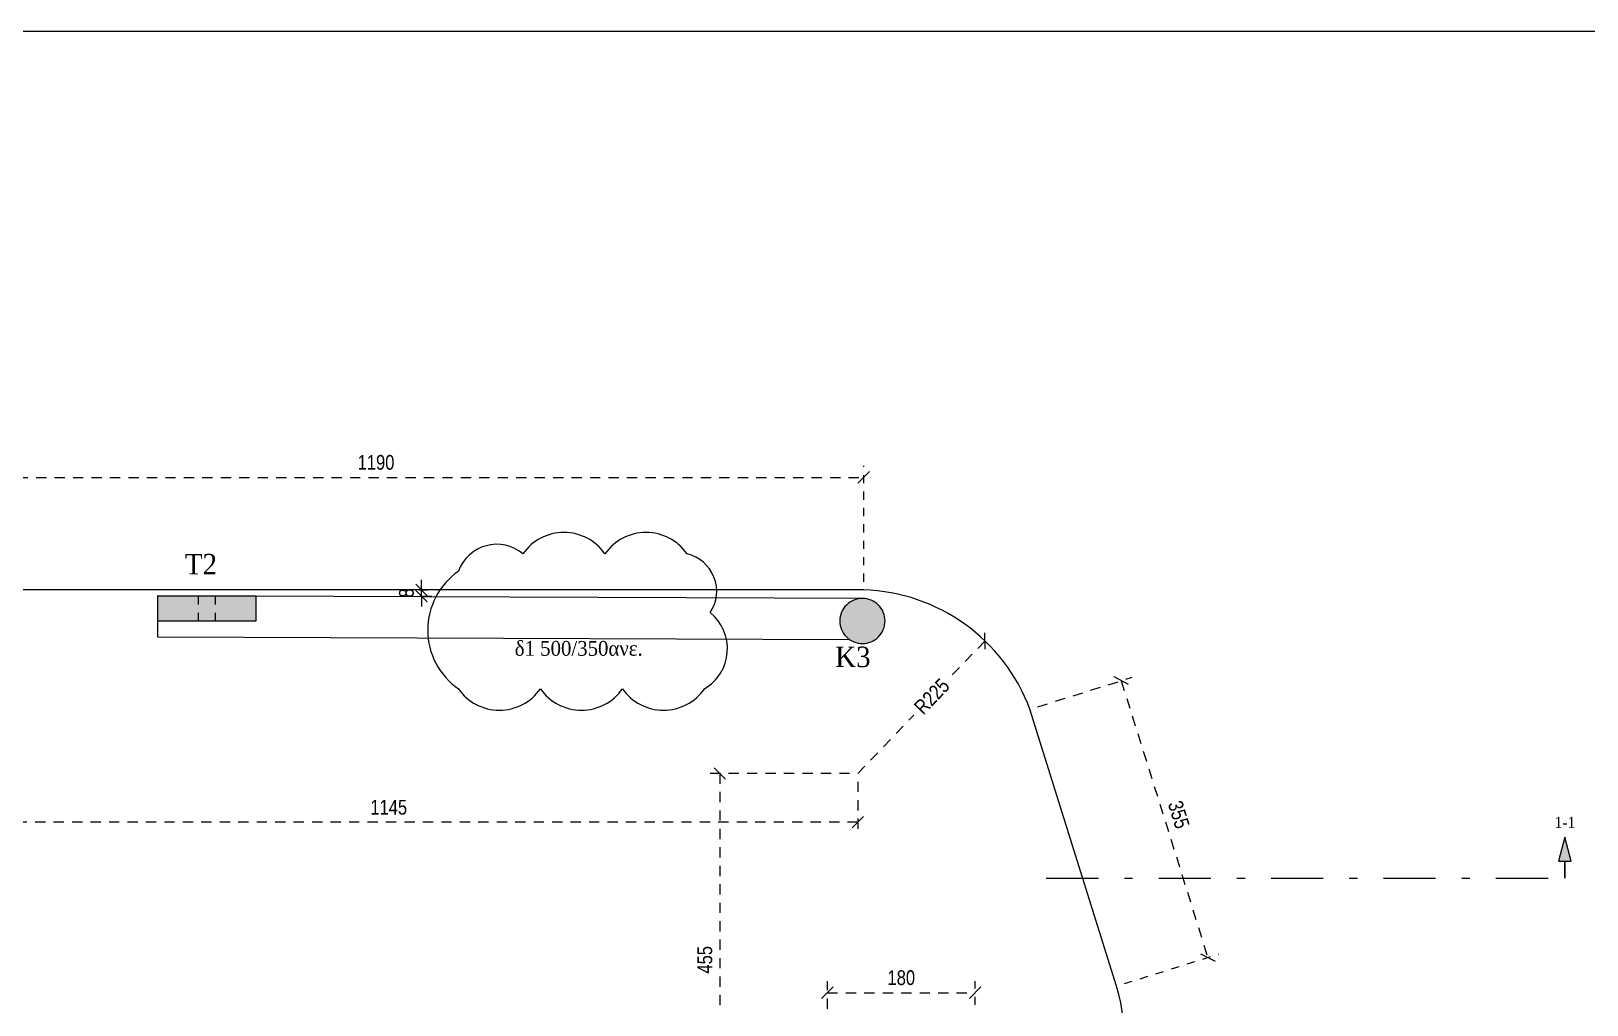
# Model space of a CAD drawing. Header units: millimetres. Extents: x -2171 to 1563, y -1758 to -1505.
# Drawn here: x -492.24 to -473.28, y -1602.12 to -1590.25 of the extents above; entities that cross this region are included whole.
import ezdxf
from ezdxf.enums import TextEntityAlignment as Align

# ---------------------------------------------------------------- set-up
doc = ezdxf.new("R2010")
doc.units = ezdxf.units.MM
doc.header["$PDMODE"] = 32
for name, pattern in [('DASHDOT', [25.4, 12.7, -6.35, 0, -6.35]), ('DASHED2', [0.375, 0.25, -0.125]), ('DOT', [0.025, 0, -0.025]), ('HIDDEN', [0.375, 0.25, -0.125]), ('HIDDEN2', [0.1875, 0.125, -0.0625])]:
    doc.linetypes.add(name, pattern=pattern)
doc.layers.get('Defpoints').update_dxf_attribs({"color": 6})
for name, color, linetype in [('-S_TEXT', 3, 'Continuous'), ('athinas comments', 10, 'Continuous'), ('DIASTASEIS', 7, 'Continuous'), ('Fill_Col', 7, 'Continuous'), ('Geo_Beam', 7, 'Continuous'), ('Geo_Col', 7, 'Continuous'), ('Geo_Lines', 7, 'Continuous'), ('Sect_Line_Symbol', 7, 'Continuous'), ('Text_Beam', 7, 'Continuous'), ('Text_Col_-1', 7, 'Continuous')]:
    doc.layers.add(name, color=color, linetype=linetype)
doc.styles.add('1-100', font='arial.ttf', dxfattribs={"width": 0.8})
doc.styles.add('S1TmsNwRmn1088_b_934_161', font='times.ttf', dxfattribs={"width": 0.933629, "height": 0.10875})
doc.styles.add('S1TmsNwRmn11_b_934_161', font='times.ttf', dxfattribs={"width": 0.933629, "height": 0.001087})
doc.styles.add('S1TmsNwRmn1359_b_934_161', font='times.ttf', dxfattribs={"width": 0.933629, "height": 0.135937})
doc.dimstyles.new('Copy of 1-100', dxfattribs={"dimtxt": 0.18, "dimasz": 0.14, "dimexe": 0.14, "dimexo": 0.1, "dimgap": 0.09, "dimtad": 1, "dimdec": 0, "dimlfac": 100, "dimrnd": 5, "dimzin": 5, "dimdsep": 46, "dimtxsty": '1-100', "dimblk": 'OBLIQUE', "dimcen": 0.09, "dimclrd": 1, "dimclre": 1, "dimclrt": 2, "dimadec": 0, "dimazin": 0, "dimtfac": 1, "dimtdec": 0, "dimtix": 1, "dimtmove": 2, "dimatfit": 3, "dimfxl": 5, "dimfxlon": 1, "dimtolj": 1, "dimtzin": 5, "dimarcsym": 0})

# ---------------------------------------------------------------- blocks, each defined once
blk = doc.blocks.new('_Oblique')
at = {"color": 0, "linetype": 'ByBlock', "lineweight": -2}
blk.add_line((-0.5, -0.5), (0.5, 0.5), dxfattribs=at)
blk = doc.blocks.new('*D249')
at = {"layer": 'Defpoints', "color": 0, "ltscale": 0.5, "transparency": 16777216}
for p in [(-487.81, -1597.061), (-487.485, -1597.061), (-487.81, -1597.138)]:
    blk.add_point(p, dxfattribs=at)
at = {"layer": 'DIASTASEIS', "color": 1, "linetype": 'HIDDEN2', "lineweight": -2, "ltscale": 0.5, "transparency": 16777216}
blk.add_line((-487.71, -1597.061), (-487.345, -1597.061), dxfattribs=at)
at = {"layer": 'DIASTASEIS', "color": 1, "linetype": 'DASHED2', "lineweight": -2, "ltscale": 0.5, "transparency": 16777216}
for p, q in [((-487.485, -1597.061), (-487.485, -1596.921)), ((-487.485, -1597.138), (-487.485, -1597.061)), ((-487.485, -1597.138), (-487.485, -1597.278))]:
    blk.add_line(p, q, dxfattribs=at)
at = {"layer": 'DIASTASEIS', "color": 1, "linetype": 'HIDDEN', "lineweight": -2, "ltscale": 0.5, "transparency": 16777216}
blk.add_line((-487.71, -1597.138), (-487.345, -1597.138), dxfattribs=at)
at = {"layer": 'DIASTASEIS', "color": 1, "lineweight": -2, "ltscale": 0.5, "transparency": 16777216, "xscale": 0.14, "yscale": 0.14, "zscale": 0.14}
for p, rotation in [((-487.485, -1597.061), 270), ((-487.485, -1597.138), 90)]:
    blk.add_blockref('_Oblique', p, dxfattribs=dict(at, rotation=rotation))
at = {"layer": 'DIASTASEIS', "color": 2, "ltscale": 0.5, "transparency": 16777216, "insert": (-487.667, -1597.099), "char_height": 0.18, "attachment_point": 5, "rotation": 90, "style": '1-100'}
blk.add_mtext('\\A1;8', dxfattribs=at)
blk = doc.blocks.new('*D510')
at = {"layer": 'Defpoints', "color": 0, "ltscale": 0.5, "transparency": 16777216}
for p in [(-482.095, -1595.689), (-493.98, -1597.061), (-482.095, -1597.061)]:
    blk.add_point(p, dxfattribs=at)
at = {"layer": 'DIASTASEIS', "color": 1, "linetype": 'HIDDEN', "lineweight": -2, "ltscale": 0.5, "transparency": 16777216}
blk.add_line((-493.98, -1596.961), (-493.98, -1595.549), dxfattribs=at)
at = {"layer": 'DIASTASEIS', "color": 1, "linetype": 'DASHED2', "lineweight": -2, "ltscale": 0.5, "transparency": 16777216}
blk.add_line((-493.98, -1595.689), (-482.095, -1595.689), dxfattribs=at)
at = {"layer": 'DIASTASEIS', "color": 1, "linetype": 'HIDDEN2', "lineweight": -2, "ltscale": 0.5, "transparency": 16777216}
blk.add_line((-482.095, -1596.961), (-482.095, -1595.549), dxfattribs=at)
at = {"layer": 'DIASTASEIS', "color": 1, "lineweight": -2, "ltscale": 0.5, "transparency": 16777216, "xscale": 0.14, "yscale": 0.14, "zscale": 0.14, "rotation": 180}
blk.add_blockref('_Oblique', (-493.98, -1595.689), dxfattribs=at)
at = {"layer": 'DIASTASEIS', "color": 1, "lineweight": -2, "ltscale": 0.5, "transparency": 16777216, "xscale": 0.14, "yscale": 0.14, "zscale": 0.14}
blk.add_blockref('_Oblique', (-482.095, -1595.689), dxfattribs=at)
at = {"layer": 'DIASTASEIS', "color": 2, "ltscale": 0.5, "transparency": 16777216, "insert": (-488.038, -1595.507), "char_height": 0.18, "attachment_point": 5, "style": '1-100'}
blk.add_mtext('\\A1;1190', dxfattribs=at)
blk = doc.blocks.new('*D513')
at = {"layer": 'Defpoints', "color": 0, "ltscale": 0.5, "transparency": 16777216}
for p in [(-480.07, -1598.516), (-477.902, -1601.541), (-479.014, -1601.889)]:
    blk.add_point(p, dxfattribs=at)
at = {"layer": 'DIASTASEIS', "color": 1, "linetype": 'HIDDEN', "lineweight": -2, "ltscale": 0.5, "transparency": 16777216}
blk.add_line((-479.974, -1598.486), (-478.824, -1598.126), dxfattribs=at)
at = {"layer": 'DIASTASEIS', "color": 1, "linetype": 'DASHED2', "lineweight": -2, "ltscale": 0.5, "transparency": 16777216}
blk.add_line((-478.957, -1598.168), (-477.902, -1601.541), dxfattribs=at)
at = {"layer": 'DIASTASEIS', "color": 1, "linetype": 'HIDDEN2', "lineweight": -2, "ltscale": 0.5, "transparency": 16777216}
blk.add_line((-478.919, -1601.859), (-477.768, -1601.499), dxfattribs=at)
at = {"layer": 'DIASTASEIS', "color": 1, "lineweight": -2, "ltscale": 0.5, "transparency": 16777216, "xscale": 0.14, "yscale": 0.14, "zscale": 0.14}
for p, rotation in [((-478.957, -1598.168), 107.3766032265315), ((-477.902, -1601.541), 287.3766032265316)]:
    blk.add_blockref('_Oblique', p, dxfattribs=dict(at, rotation=rotation))
at = {"layer": 'DIASTASEIS', "color": 2, "ltscale": 0.5, "transparency": 16777216, "insert": (-478.256, -1599.8), "char_height": 0.18, "attachment_point": 5, "rotation": 287.3766, "style": '1-100'}
blk.add_mtext('\\A1;355', dxfattribs=at)
blk = doc.blocks.new('*D552')
at = {"layer": 'Defpoints', "color": 0, "ltscale": 0.5, "transparency": 16777216}
for p in [(-480.617, -1597.683), (-482.167, -1599.298)]:
    blk.add_point(p, dxfattribs=at)
at = {"layer": 'DIASTASEIS', "color": 1, "linetype": 'DASHED2', "lineweight": -2, "ltscale": 0.5, "transparency": 16777216}
for p, q in [((-480.617, -1597.683), (-481.045, -1598.128)), ((-482.167, -1599.298), (-481.486, -1598.588))]:
    blk.add_line(p, q, dxfattribs=at)
at = {"layer": 'DIASTASEIS', "color": 1, "lineweight": -2, "ltscale": 0.5, "transparency": 16777216, "xscale": 0.14, "yscale": 0.14, "zscale": 0.14, "rotation": 46.18720970750674}
blk.add_blockref('_Oblique', (-480.617, -1597.683), dxfattribs=at)
at = {"layer": 'DIASTASEIS', "color": 2, "ltscale": 0.5, "transparency": 16777216, "insert": (-481.265, -1598.358), "char_height": 0.18, "attachment_point": 5, "rotation": 46.1872, "style": '1-100'}
blk.add_mtext('\\A1;R225', dxfattribs=at)
blk = doc.blocks.new('*D570')
at = {"layer": 'Defpoints', "color": 0, "ltscale": 0.5, "transparency": 16777216}
for p in [(-480.736, -1601.97), (-480.736, -1602.419), (-482.538, -1603.841)]:
    blk.add_point(p, dxfattribs=at)
at = {"layer": 'DIASTASEIS', "color": 1, "linetype": 'HIDDEN', "lineweight": -2, "ltscale": 0.5, "transparency": 16777216}
blk.add_line((-482.538, -1603.741), (-482.538, -1601.83), dxfattribs=at)
at = {"layer": 'DIASTASEIS', "color": 1, "linetype": 'DASHED2', "lineweight": -2, "ltscale": 0.5, "transparency": 16777216}
blk.add_line((-482.538, -1601.97), (-480.736, -1601.97), dxfattribs=at)
at = {"layer": 'DIASTASEIS', "color": 1, "linetype": 'HIDDEN2', "lineweight": -2, "ltscale": 0.5, "transparency": 16777216}
blk.add_line((-480.736, -1602.319), (-480.736, -1601.83), dxfattribs=at)
at = {"layer": 'DIASTASEIS', "color": 1, "lineweight": -2, "ltscale": 0.5, "transparency": 16777216, "xscale": 0.14, "yscale": 0.14, "zscale": 0.14, "rotation": 180}
blk.add_blockref('_Oblique', (-482.538, -1601.97), dxfattribs=at)
at = {"layer": 'DIASTASEIS', "color": 1, "lineweight": -2, "ltscale": 0.5, "transparency": 16777216, "xscale": 0.14, "yscale": 0.14, "zscale": 0.14}
blk.add_blockref('_Oblique', (-480.736, -1601.97), dxfattribs=at)
at = {"layer": 'DIASTASEIS', "color": 2, "ltscale": 0.5, "transparency": 16777216, "insert": (-481.637, -1601.788), "char_height": 0.18, "attachment_point": 5, "style": '1-100'}
blk.add_mtext('\\A1;180', dxfattribs=at)
blk = doc.blocks.new('*D572')
at = {"layer": 'Defpoints', "color": 0, "ltscale": 0.5, "transparency": 16777216}
for p in [(-493.6, -1599.298), (-482.167, -1599.298), (-493.6, -1599.892)]:
    blk.add_point(p, dxfattribs=at)
at = {"layer": 'DIASTASEIS', "color": 1, "linetype": 'HIDDEN2', "lineweight": -2, "ltscale": 0.5, "transparency": 16777216}
blk.add_line((-493.6, -1599.398), (-493.6, -1600.032), dxfattribs=at)
at = {"layer": 'DIASTASEIS', "color": 1, "linetype": 'HIDDEN', "lineweight": -2, "ltscale": 0.5, "transparency": 16777216}
blk.add_line((-482.167, -1599.398), (-482.167, -1600.032), dxfattribs=at)
at = {"layer": 'DIASTASEIS', "color": 1, "linetype": 'DASHED2', "lineweight": -2, "ltscale": 0.5, "transparency": 16777216}
blk.add_line((-482.167, -1599.892), (-493.6, -1599.892), dxfattribs=at)
at = {"layer": 'DIASTASEIS', "color": 1, "lineweight": -2, "ltscale": 0.5, "transparency": 16777216, "xscale": 0.14, "yscale": 0.14, "zscale": 0.14, "rotation": 180}
blk.add_blockref('_Oblique', (-493.6, -1599.892), dxfattribs=at)
at = {"layer": 'DIASTASEIS', "color": 1, "lineweight": -2, "ltscale": 0.5, "transparency": 16777216, "xscale": 0.14, "yscale": 0.14, "zscale": 0.14}
blk.add_blockref('_Oblique', (-482.167, -1599.892), dxfattribs=at)
at = {"layer": 'DIASTASEIS', "color": 2, "ltscale": 0.5, "transparency": 16777216, "insert": (-487.883, -1599.711), "char_height": 0.18, "attachment_point": 5, "style": '1-100'}
blk.add_mtext('\\A1;1145', dxfattribs=at)
blk = doc.blocks.new('*D573')
at = {"layer": 'Defpoints', "color": 0, "ltscale": 0.5, "transparency": 16777216}
for p in [(-482.167, -1599.298), (-483.849, -1603.841), (-482.167, -1603.841)]:
    blk.add_point(p, dxfattribs=at)
at = {"layer": 'DIASTASEIS', "color": 1, "linetype": 'HIDDEN', "lineweight": -2, "ltscale": 0.5, "transparency": 16777216}
blk.add_line((-482.267, -1599.298), (-483.989, -1599.298), dxfattribs=at)
at = {"layer": 'DIASTASEIS', "color": 1, "linetype": 'DASHED2', "lineweight": -2, "ltscale": 0.5, "transparency": 16777216}
blk.add_line((-483.849, -1599.298), (-483.849, -1603.841), dxfattribs=at)
at = {"layer": 'DIASTASEIS', "color": 1, "linetype": 'HIDDEN2', "lineweight": -2, "ltscale": 0.5, "transparency": 16777216}
blk.add_line((-482.267, -1603.841), (-483.989, -1603.841), dxfattribs=at)
at = {"layer": 'DIASTASEIS', "color": 1, "lineweight": -2, "ltscale": 0.5, "transparency": 16777216, "xscale": 0.14, "yscale": 0.14, "zscale": 0.14}
for p, rotation in [((-483.849, -1599.298), 90), ((-483.849, -1603.841), 270)]:
    blk.add_blockref('_Oblique', p, dxfattribs=dict(at, rotation=rotation))
at = {"layer": 'DIASTASEIS', "color": 2, "ltscale": 0.5, "transparency": 16777216, "insert": (-484.03, -1601.569), "char_height": 0.18, "attachment_point": 5, "rotation": 90, "style": '1-100'}
blk.add_mtext('\\A1;455', dxfattribs=at)

msp = doc.modelspace()

# ---------------------------------------------------------------- hatches: boundary and pattern name
at = {"layer": 'Fill_Col'}
msp.add_hatch(color=252, dxfattribs=at).paths.add_polyline_path([(-490.6999, -1597.4382), (-489.4999, -1597.4382), (-489.4999, -1597.1382), (-490.6999, -1597.1382)])
at = {"layer": 'Fill_Col', "ltscale": 0.5, "transparency": 33554572}
h = msp.add_hatch(color=252, dxfattribs=at)
h.dxf.hatch_style = 1
edge = h.paths.add_edge_path()
edge.add_arc((-482.1108, -1597.4391), 0.275, 0, 90)
edge.add_arc((-482.1108, -1597.4391), 0.275, 90, 180)
edge.add_arc((-482.1108, -1597.4391), 0.275, 180, 270)
edge.add_arc((-482.1108, -1597.4391), 0.275, 270, 360)
at = {"layer": 'Sect_Line_Symbol'}
msp.add_hatch(color=2, dxfattribs=at).paths.add_polyline_path([(-473.5501, -1600.5761), (-473.5501, -1600.3659), (-473.4725, -1600.3659), (-473.5501, -1600.0761), (-473.6278, -1600.3659), (-473.5501, -1600.3659)])

# ---------------------------------------------------------------- linework, layer by layer
at = {"layer": '-S_TEXT', "ltscale": 5}
msp.add_lwpolyline([(-521.7257, -1590.2497), (-463.5782, -1590.2497), (-463.5782, -1630.2944), (-521.7257, -1630.2944)], close=True, dxfattribs=at)
at = {"layer": 'athinas comments'}
msp.add_lwpolyline([(-487.035, -1598.2666, 0.5205671), (-486.035, -1598.2666, 0.5205671), (-485.035, -1598.2666, 0.5205671), (-484.035, -1598.2666, 0.5205671), (-483.9645, -1597.3371, 0.5205671), (-484.2481, -1596.6206, 0.5205671), (-485.2481, -1596.6206, 0.5205671), (-486.2481, -1596.6206, 0.5205671), (-487.035, -1596.8337, 0.5205671)], format="xyb", close=True, dxfattribs=at)
at = {"layer": 'Geo_Beam', "color": 94}
msp.add_lwpolyline([(-482.1108, -1597.1641), (-490.6999, -1597.134), (-490.6999, -1597.634), (-482.2697, -1597.6635)], dxfattribs=at)
at = {"layer": 'Geo_Col', "color": 94}
msp.add_lwpolyline([(-490.6999, -1597.4382), (-489.4999, -1597.4382), (-489.4999, -1597.1382), (-490.6999, -1597.1382)], close=True, dxfattribs=at)
at = {"layer": 'Geo_Col', "color": 94, "linetype": 'DOT'}
for points in [[(-490.6999, -1597.4382), (-490.1999, -1597.4382), (-490.1999, -1597.1382), (-490.6999, -1597.1382)], [(-489.4999, -1597.1382), (-489.9999, -1597.1382), (-489.9999, -1597.4382), (-489.4999, -1597.4382)]]:
    msp.add_lwpolyline(points, close=True, dxfattribs=at)
at = {"layer": 'Geo_Col', "color": 94}
msp.add_lwpolyline([(-481.8358, -1597.4391, 0.4142136), (-482.1108, -1597.1641, 0.4142136), (-482.3858, -1597.4391, 0.4142136), (-482.1108, -1597.7141, 0.4142136)], format="xyb", close=True, dxfattribs=at)
at = {"layer": 'Geo_Lines', "color": 94}
msp.add_lwpolyline([(-492.7936, -1613.3731), (-483.4185, -1613.7919, 0.382195), (-480.0306, -1610.987), (-479.4099, -1606.8562, 0.4446853), (-480.8566, -1605.191), (-485.9702, -1605.1931), (-485.9701, -1604.2207), (-480.7363, -1604.2207, 0.5046468), (-479.0142, -1601.8887), (-480.0696, -1598.5159, 0.304456), (-482.0955, -1597.0607), (-493.9801, -1597.0607)], format="xyb", dxfattribs=at)
at = {"layer": 'Sect_Line_Symbol', "color": 2}
msp.add_lwpolyline([(-473.5501, -1600.5761), (-473.5501, -1600.3659), (-473.4725, -1600.3659), (-473.5501, -1600.0761), (-473.6278, -1600.3659), (-473.5501, -1600.3659)], close=True, dxfattribs=at)
at = {"layer": 'Sect_Line_Symbol', "color": 2, "linetype": 'DASHDOT', "ltscale": 0.05}
msp.add_lwpolyline([(-479.8707, -1600.5761), (-473.5501, -1600.5761)], dxfattribs=at)

# ---------------------------------------------------------------- texts
at = {"layer": 'Sect_Line_Symbol', "color": 2, "style": 'S1TmsNwRmn1359_b_934_161', "width": 0.933629}
msp.add_text('1-1', height=0.13594, dxfattribs=at).set_placement((-473.5501, -1599.8261), align=Align.TOP_CENTER)
at = {"layer": 'Text_Beam', "color": 3, "style": 'S1TmsNwRmn1088_b_934_161', "width": 0.933629}
msp.add_text(' δ1 500/350ανε.', height=0.18, rotation=360, dxfattribs=at).set_placement((-486.4114, -1597.8632))
at = {"layer": 'Text_Col_-1', "color": 200, "style": 'S1TmsNwRmn11_b_934_161', "width": 0.933629}
for s, p in [('T2', (-490.3672, -1596.8717)), ('K3', (-482.4423, -1598.0018))]:
    msp.add_text(s, height=0.25, dxfattribs=at).set_placement(p)

# ---------------------------------------------------------------- dimensions: what is measured, and where the dimension line sits
at = {"layer": 'DIASTASEIS', "ltscale": 0.5}
for base, p1, p2, picture, middle in [((-482.0955, -1595.6889), (-493.9801, -1597.0607), (-482.0955, -1597.0607), '*D510', (-488.0378, -1595.507)), ((-493.6001, -1599.8924), (-482.1667, -1599.2976), (-493.6001, -1599.2976), '*D572', (-487.8834, -1599.7105)), ((-480.7363, -1601.9697), (-482.5375, -1603.8407), (-480.7363, -1602.4188), '*D570', (-481.6369, -1601.7878))]:
    dim = msp.add_linear_dim(base=base, p1=p1, p2=p2, dimstyle='Copy of 1-100', dxfattribs=at)
    dim.commit()
    dim.dimension.update_dxf_attribs({"geometry": picture, "text_midpoint": middle})
at = {"layer": 'DIASTASEIS', "color": 94, "ltscale": 0.5}
dim = msp.add_linear_dim(base=(-487.4853, -1597.0607), p1=(-487.8098, -1597.1382), p2=(-487.8098, -1597.0607), angle=90, dimstyle='Copy of 1-100', override={"dimrnd": 0}, dxfattribs=at)
dim.commit()
dim.dimension.update_dxf_attribs({"geometry": '*D249', "text_midpoint": (-487.6672, -1597.0995)})
at = {"layer": 'DIASTASEIS', "ltscale": 0.5}
dim = msp.add_radius_dim(center=(-482.1667, -1599.2976), mpoint=(-480.6173, -1597.6826), dimstyle='Copy of 1-100', dxfattribs=at)
dim.commit()
dim.dimension.update_dxf_attribs({"geometry": '*D552', "text_midpoint": (-481.2651, -1598.3579), "dimtype": 132})
dim = msp.add_aligned_dim(p1=(-480.0696, -1598.5159), p2=(-479.0142, -1601.8887), distance=1.1654, dimstyle='Copy of 1-100', dxfattribs=at)
dim.commit()
dim.dimension.update_dxf_attribs({"geometry": '*D513', "text_midpoint": (-478.256, -1599.7999)})
dim = msp.add_linear_dim(base=(-483.8486, -1603.8407), p1=(-482.1667, -1599.2976), p2=(-482.1667, -1603.8407), angle=90, dimstyle='Copy of 1-100', dxfattribs=at)
dim.commit()
dim.dimension.update_dxf_attribs({"geometry": '*D573', "text_midpoint": (-484.0301, -1601.5692)})

doc.saveas('drawing.dxf')
